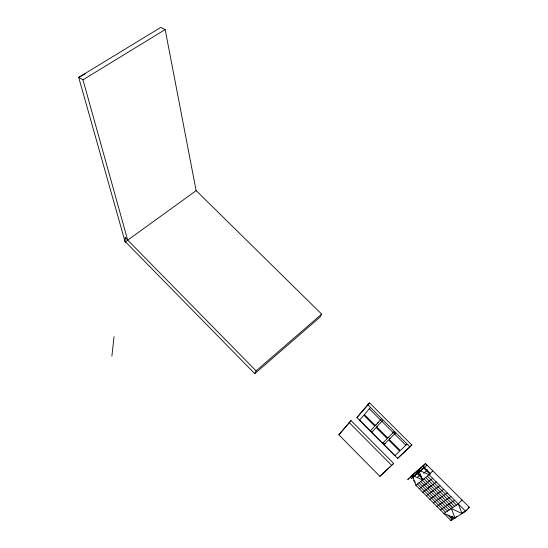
<?xml version="1.0" encoding="UTF-8"?>
<svg xmlns="http://www.w3.org/2000/svg" width="548" height="548" viewBox="0 0 548 548"><rect width="100%" height="100%" fill="white"/><g stroke="black" fill="none" stroke-linecap="round" stroke-linejoin="round"><path stroke-width="0.82" d="M111.895 356.056L114.066 336.657M125.376 237.722L124.971 241.312L254.758 373.674L319.936 317.196L321.669 314.134L196.122 190.594M254.758 373.674L256.101 370.88L321.669 314.134M338.863 434.811L351.015 420.583L393.656 463.464L379.874 476.349L338.863 434.811L351.015 420.583M356.912 417.542L369.551 402.876L411.87 445.003L397.622 458.368L356.912 417.542L369.551 402.876M370.263 407.767L364.338 414.528L375.332 425.529L376.264 424.618M463.608 511.853L462.053 513.565L451.299 508.558L454.991 518.059L456.518 516.38M465.663 511.27L429.07 474.712L418.658 470.15L422.57 479.925L412.281 475.287L415.87 485.281L450.997 520.6L465.663 511.27L469.307 507.249L425.549 463.635L410.137 477.055L411.521 478.445L419.727 471.122M370.311 431.043L374.77 426.145L363.797 415.165L359.509 420.206L394.861 455.669L399.711 451.1L388.587 439.969L383.915 444.681L385.128 443.476M375.332 425.529L381.292 419.083M377.654 423.207L378.579 422.193M452.264 516.401L450.846 517.956L452.792 516.702M450.997 520.6L454.073 517.223M371.667 432.406L376.147 427.522L387.196 438.578L382.545 443.318L383.36 442.51M388.71 437.064L387.785 437.982L376.716 426.906L382.696 420.48M454.991 518.059L443.921 513.483L458.286 503.9L461.943 499.913M427.783 488.508L429.235 486.973M424.241 484.959L425.7 483.425M432.769 470.835L429.07 474.712L415.87 485.281M427.632 469.896L423.652 473.376M421.857 477.041L417.939 473.109L424.871 467.143M424.522 467.643L426.995 465.074L426.358 465.601M420.364 474.746L417.46 477.342M408.924 478.301L407.719 479.555L421.837 467.492M422.446 466.732L424.919 464.17M410.137 477.055L425.549 463.635M411.521 478.445L424.563 467.095M417.939 473.109L420.378 470.581M387.785 437.982L393.752 431.92L395.17 433.331L389.176 439.373L400.328 450.525L406.89 444.27M379.874 476.349L390.519 466.362M397.622 458.368L411.87 445.003M393.128 432.543L393.752 431.92M394.546 433.954L395.17 433.331M389.176 439.373L390.101 438.455M376.716 426.906L377.332 426.303M127.684 240.127L125.273 242.36L78.693 77.378L160.783 27.4L165.167 29.558L196.129 190.67L127.684 240.127L82.974 79.83L78.693 77.378L85.44 73.775M392.402 464.622L393.656 463.464M419.357 488.789L432.694 478.336M422.844 492.296L436.331 481.966M466.882 509.928L462.053 513.565L458.286 503.9M426.337 495.81L439.969 485.603M429.844 499.331L443.62 489.248M433.352 502.859L447.278 492.899M436.866 506.393L450.935 496.563M440.393 509.935L454.607 500.228M468.095 508.023L469.307 507.249M82.974 79.83L165.167 29.558M367.653 404.684L410.007 446.887M369.256 408.74L405.897 445.271M423.077 466.204L430.303 473.417M423.885 468.17L430.159 474.431M427.365 476.082L456.429 505.14M425.68 477.431L454.593 506.366M424.001 478.767L452.771 507.578M448.846 504.064L452.305 507.53M417.288 473.65L423.008 479.384M422.35 480.096L450.97 508.784M420.706 481.411L449.182 509.976M412.541 474.561L413.925 475.952M419.083 482.713L447.415 511.154M417.466 484.007L445.654 512.325M413.589 480.521L415.363 482.302M447.997 515.093L452.182 519.299M349.069 422.446L391.745 465.403M125.04 237.38L256.101 370.88"/></g></svg>
